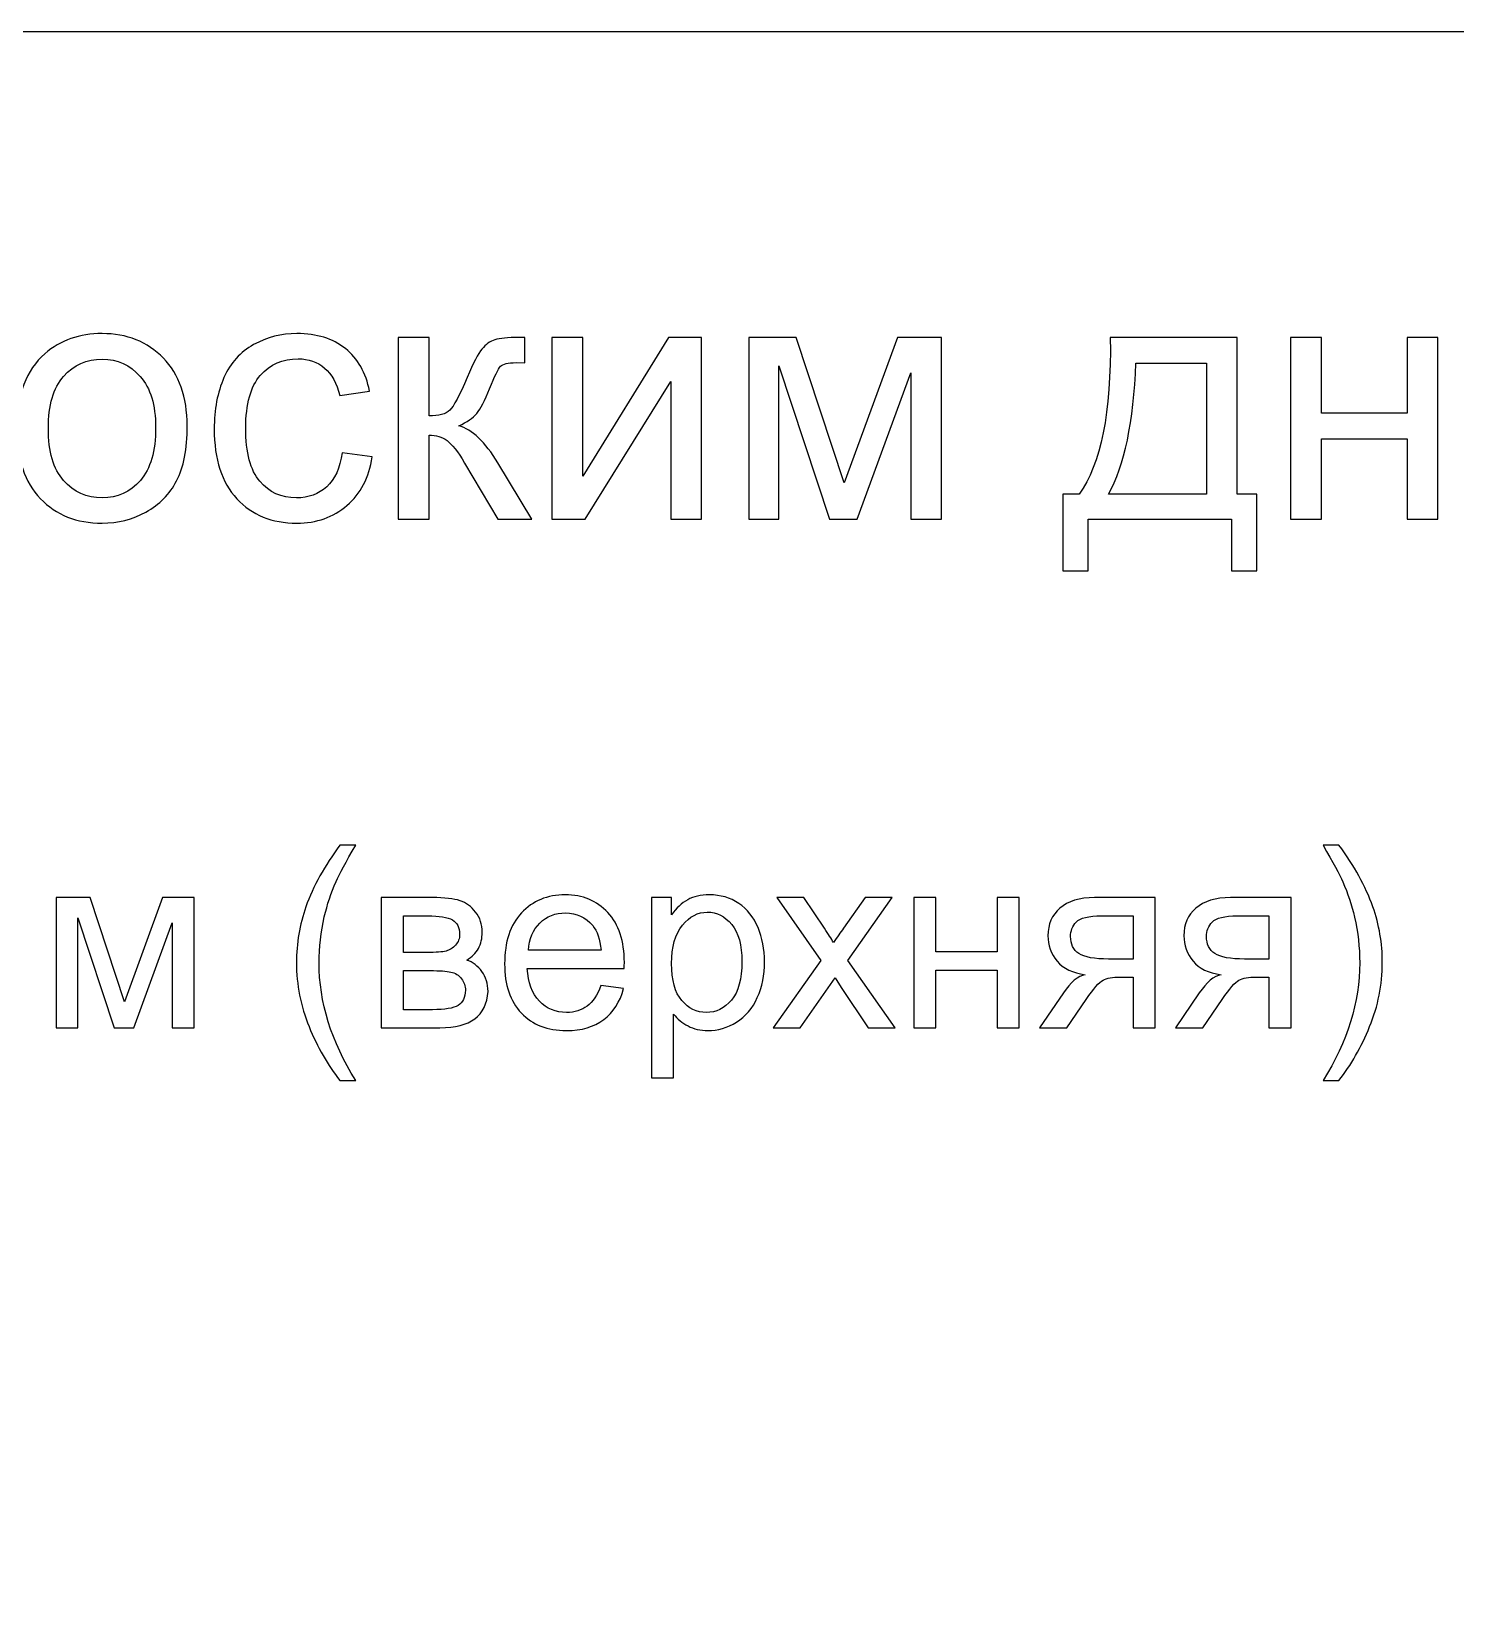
# Model space of a CAD drawing. Header units: centimetres. Extents: x -84 to 84, y -59 to 59.
# Drawn here: x -2.28 to 11.29, y 44.32 to 59.45 of the extents above; entities that cross this region are included whole.
import ezdxf

# ---------------------------------------------------------------- set-up
doc = ezdxf.new("R2010")
doc.units = ezdxf.units.CM
doc.header["$MEASUREMENT"] = 0
doc.layers.add('layer 1', color=7, linetype='Continuous')

msp = doc.modelspace()

# ---------------------------------------------------------------- linework, layer by layer
at = {"layer": 'layer 1', "color": 250}
msp.add_lwpolyline([(-84.1, -59.44999), (84.1, -59.44999), (84.1, 59.44999), (-84.1, 59.44999), (-84.1, -59.44999)], close=True, dxfattribs=at)
for points, knots in [([(-2.4185, 55.66732), (-2.4185, 55.98753), (-2.3294, 56.22476), (-2.15064, 56.37901), (-2.15064, 56.37901), (-2.00195, 56.5071), (-1.81985, 56.57114), (-1.60545, 56.57114), (-1.60545, 56.57114), (-1.36767, 56.57114), (-1.17276, 56.49318), (-1.02129, 56.33725), (-1.02129, 56.33725), (-0.87037, 56.18188), (-0.79464, 55.96637), (-0.79464, 55.69182), (-0.79464, 55.69182), (-0.79464, 55.46907), (-0.82805, 55.29421), (-0.89487, 55.16669), (-0.89487, 55.16669), (-0.9617, 55.03916), (-1.05915, 54.94004), (-1.18724, 54.86931), (-1.18724, 54.86931), (-1.31476, 54.79859), (-1.45454, 54.76351), (-1.60545, 54.76351), (-1.60545, 54.76351), (-1.84825, 54.76351), (-2.04427, 54.84091), (-2.19408, 54.99628), (-2.19408, 54.99628), (-2.34388, 55.15165), (-2.4185, 55.37552), (-2.4185, 55.66732)], [0, 0, 0, 0, 0.1, 0.1, 0.1, 0.1, 0.2, 0.2, 0.2, 0.2, 0.3, 0.3, 0.3, 0.3, 0.4, 0.4, 0.4, 0.4, 0.5, 0.5, 0.5, 0.5, 0.6, 0.6, 0.6, 0.6, 0.7, 0.7, 0.7, 0.7, 0.8, 0.8, 0.8, 0.8, 1, 1, 1, 1]), ([(0.68277, 55.4351), (0.68277, 55.4351), (0.97012, 55.39501), (0.97012, 55.39501), (0.97012, 55.39501), (0.93838, 55.19732), (0.85819, 55.04306), (0.72843, 54.93113), (0.72843, 54.93113), (0.59868, 54.81919), (0.43885, 54.76351), (0.25007, 54.76351), (0.25007, 54.76351), (0.0134, 54.76351), (-0.17705, 54.84091), (-0.32073, 54.99572), (-0.32073, 54.99572), (-0.46496, 55.15054), (-0.5368, 55.37218), (-0.5368, 55.66064), (-0.5368, 55.66064), (-0.5368, 55.84775), (-0.50561, 56.01092), (-0.4438, 56.15125), (-0.4438, 56.15125), (-0.38199, 56.29103), (-0.28787, 56.39628), (-0.1609, 56.46589), (-0.1609, 56.46589), (-0.03449, 56.53605), (0.10306, 56.57114), (0.2523, 56.57114), (0.2523, 56.57114), (0.43997, 56.57114), (0.59422, 56.5238), (0.7134, 56.42858), (0.7134, 56.42858), (0.83313, 56.33335), (0.90998, 56.19803), (0.94339, 56.02317), (0.94339, 56.02317), (0.94339, 56.02317), (0.65938, 55.97973), (0.65938, 55.97973), (0.65938, 55.97973), (0.63209, 56.09612), (0.5842, 56.18355), (0.51459, 56.24258), (0.51459, 56.24258), (0.44554, 56.30105), (0.36201, 56.33057), (0.26399, 56.33057), (0.26399, 56.33057), (0.11586, 56.33057), (-0.00442, 56.27766), (-0.09742, 56.17186), (-0.09742, 56.17186), (-0.18986, 56.06549), (-0.23608, 55.89843), (-0.23608, 55.66899), (-0.23608, 55.66899), (-0.23608, 55.43622), (-0.19153, 55.26748), (-0.10243, 55.16223), (-0.10243, 55.16223), (-0.01277, 55.05698), (0.10361, 55.00408), (0.24673, 55.00408), (0.24673, 55.00408), (0.36256, 55.00408), (0.4589, 55.03916), (0.53575, 55.10989), (0.53575, 55.10989), (0.61316, 55.18005), (0.66216, 55.28864), (0.68277, 55.4351)], [0, 0, 0, 0, 0.05, 0.05, 0.05, 0.05, 0.1, 0.1, 0.1, 0.1, 0.15, 0.15, 0.15, 0.15, 0.2, 0.2, 0.2, 0.2, 0.25, 0.25, 0.25, 0.25, 0.3, 0.3, 0.3, 0.3, 0.35, 0.35, 0.35, 0.35, 0.4, 0.4, 0.4, 0.4, 0.45, 0.45, 0.45, 0.45, 0.5, 0.5, 0.5, 0.5, 0.55, 0.55, 0.55, 0.55, 0.6, 0.6, 0.6, 0.6, 0.65, 0.65, 0.65, 0.65, 0.7, 0.7, 0.7, 0.7, 0.75, 0.75, 0.75, 0.75, 0.8, 0.8, 0.8, 0.8, 0.85, 0.85, 0.85, 0.85, 0.9, 0.9, 0.9, 0.9, 1, 1, 1, 1]), ([(1.21737, 56.53438), (1.21737, 56.53438), (1.51141, 56.53438), (1.51141, 56.53438), (1.51141, 56.53438), (1.51141, 56.53438), (1.51141, 55.78594), (1.51141, 55.78594), (1.51141, 55.78594), (1.60496, 55.78594), (1.67067, 55.80376), (1.70854, 55.83995), (1.70854, 55.83995), (1.74585, 55.8756), (1.80098, 55.97973), (1.87449, 56.15292), (1.87449, 56.15292), (1.93241, 56.28991), (1.97919, 56.38013), (2.01483, 56.42357), (2.01483, 56.42357), (2.05102, 56.467), (2.09223, 56.49652), (2.13901, 56.51155), (2.13901, 56.51155), (2.18634, 56.52659), (2.26152, 56.53438), (2.36455, 56.53438), (2.36455, 56.53438), (2.36455, 56.53438), (2.42358, 56.53438), (2.42358, 56.53438), (2.42358, 56.53438), (2.42358, 56.53438), (2.42358, 56.29214), (2.42358, 56.29214), (2.42358, 56.29214), (2.42358, 56.29214), (2.34171, 56.29381), (2.34171, 56.29381), (2.34171, 56.29381), (2.26431, 56.29381), (2.21475, 56.28212), (2.19303, 56.25929), (2.19303, 56.25929), (2.17019, 56.23534), (2.13511, 56.16406), (2.08833, 56.04544), (2.08833, 56.04544), (2.04378, 55.93184), (2.00313, 55.85332), (1.96582, 55.80988), (1.96582, 55.80988), (1.92907, 55.76645), (1.87171, 55.72691), (1.7943, 55.69071), (1.7943, 55.69071), (1.92071, 55.65674), (2.04545, 55.53924), (2.16797, 55.33765), (2.16797, 55.33765), (2.16797, 55.33765), (2.4904, 54.80026), (2.4904, 54.80026), (2.4904, 54.80026), (2.4904, 54.80026), (2.16741, 54.80026), (2.16741, 54.80026), (2.16741, 54.80026), (2.16741, 54.80026), (1.84943, 55.33598), (1.84943, 55.33598), (1.84943, 55.33598), (1.78539, 55.44457), (1.7297, 55.51585), (1.68237, 55.55038), (1.68237, 55.55038), (1.63448, 55.5849), (1.57767, 55.60217), (1.51141, 55.60217), (1.51141, 55.60217), (1.51141, 55.60217), (1.51141, 54.80026), (1.51141, 54.80026), (1.51141, 54.80026), (1.51141, 54.80026), (1.21737, 54.80026), (1.21737, 54.80026), (1.21737, 54.80026), (1.21737, 54.80026), (1.21737, 56.53438), (1.21737, 56.53438)], [0, 0, 0, 0, 0.04166667, 0.04166667, 0.04166667, 0.04166667, 0.08333333, 0.08333333, 0.08333333, 0.08333333, 0.125, 0.125, 0.125, 0.125, 0.16666667, 0.16666667, 0.16666667, 0.16666667, 0.20833333, 0.20833333, 0.20833333, 0.20833333, 0.25, 0.25, 0.25, 0.25, 0.29166667, 0.29166667, 0.29166667, 0.29166667, 0.33333333, 0.33333333, 0.33333333, 0.33333333, 0.375, 0.375, 0.375, 0.375, 0.41666667, 0.41666667, 0.41666667, 0.41666667, 0.45833333, 0.45833333, 0.45833333, 0.45833333, 0.5, 0.5, 0.5, 0.5, 0.54166667, 0.54166667, 0.54166667, 0.54166667, 0.58333333, 0.58333333, 0.58333333, 0.58333333, 0.625, 0.625, 0.625, 0.625, 0.66666667, 0.66666667, 0.66666667, 0.66666667, 0.70833333, 0.70833333, 0.70833333, 0.70833333, 0.75, 0.75, 0.75, 0.75, 0.79166667, 0.79166667, 0.79166667, 0.79166667, 0.83333333, 0.83333333, 0.83333333, 0.83333333, 0.875, 0.875, 0.875, 0.875, 0.91666667, 0.91666667, 0.91666667, 0.91666667, 1, 1, 1, 1]), ([(2.68252, 56.53438), (2.68252, 56.53438), (2.97656, 56.53438), (2.97656, 56.53438), (2.97656, 56.53438), (2.97656, 56.53438), (2.97656, 55.21179), (2.97656, 55.21179), (2.97656, 55.21179), (2.97656, 55.21179), (3.7935, 56.53438), (3.7935, 56.53438), (3.7935, 56.53438), (3.7935, 56.53438), (4.10925, 56.53438), (4.10925, 56.53438), (4.10925, 56.53438), (4.10925, 56.53438), (4.10925, 54.80026), (4.10925, 54.80026), (4.10925, 54.80026), (4.10925, 54.80026), (3.81522, 54.80026), (3.81522, 54.80026), (3.81522, 54.80026), (3.81522, 54.80026), (3.81522, 56.1145), (3.81522, 56.1145), (3.81522, 56.1145), (3.81522, 56.1145), (2.99939, 54.80026), (2.99939, 54.80026), (2.99939, 54.80026), (2.99939, 54.80026), (2.68252, 54.80026), (2.68252, 54.80026), (2.68252, 54.80026), (2.68252, 54.80026), (2.68252, 56.53438), (2.68252, 56.53438)], [0, 0, 0, 0, 0.09090909, 0.09090909, 0.09090909, 0.09090909, 0.18181818, 0.18181818, 0.18181818, 0.18181818, 0.27272727, 0.27272727, 0.27272727, 0.27272727, 0.36363636, 0.36363636, 0.36363636, 0.36363636, 0.45454545, 0.45454545, 0.45454545, 0.45454545, 0.54545455, 0.54545455, 0.54545455, 0.54545455, 0.63636364, 0.63636364, 0.63636364, 0.63636364, 0.72727273, 0.72727273, 0.72727273, 0.72727273, 0.81818182, 0.81818182, 0.81818182, 0.81818182, 1, 1, 1, 1]), ([(4.55921, 56.53438), (4.55921, 56.53438), (5.01139, 56.53438), (5.01139, 56.53438), (5.01139, 56.53438), (5.01139, 56.53438), (5.46971, 55.14664), (5.46971, 55.14664), (5.46971, 55.14664), (5.46971, 55.14664), (5.97702, 56.53438), (5.97702, 56.53438), (5.97702, 56.53438), (5.97702, 56.53438), (6.39691, 56.53438), (6.39691, 56.53438), (6.39691, 56.53438), (6.39691, 56.53438), (6.39691, 54.80026), (6.39691, 54.80026), (6.39691, 54.80026), (6.39691, 54.80026), (6.10288, 54.80026), (6.10288, 54.80026), (6.10288, 54.80026), (6.10288, 54.80026), (6.10288, 56.19636), (6.10288, 56.19636), (6.10288, 56.19636), (6.10288, 56.19636), (5.59222, 54.80026), (5.59222, 54.80026), (5.59222, 54.80026), (5.59222, 54.80026), (5.32937, 54.80026), (5.32937, 54.80026), (5.32937, 54.80026), (5.32937, 54.80026), (4.84656, 56.26318), (4.84656, 56.26318), (4.84656, 56.26318), (4.84656, 56.26318), (4.84656, 54.80026), (4.84656, 54.80026), (4.84656, 54.80026), (4.84656, 54.80026), (4.55921, 54.80026), (4.55921, 54.80026), (4.55921, 54.80026), (4.55921, 54.80026), (4.55921, 56.53438), (4.55921, 56.53438)], [0, 0, 0, 0, 0.07142857, 0.07142857, 0.07142857, 0.07142857, 0.14285714, 0.14285714, 0.14285714, 0.14285714, 0.21428571, 0.21428571, 0.21428571, 0.21428571, 0.28571429, 0.28571429, 0.28571429, 0.28571429, 0.35714286, 0.35714286, 0.35714286, 0.35714286, 0.42857143, 0.42857143, 0.42857143, 0.42857143, 0.5, 0.5, 0.5, 0.5, 0.57142857, 0.57142857, 0.57142857, 0.57142857, 0.64285714, 0.64285714, 0.64285714, 0.64285714, 0.71428571, 0.71428571, 0.71428571, 0.71428571, 0.78571429, 0.78571429, 0.78571429, 0.78571429, 0.85714286, 0.85714286, 0.85714286, 0.85714286, 1, 1, 1, 1]), ([(8.00518, 56.53438), (8.00518, 56.53438), (9.21473, 56.53438), (9.21473, 56.53438), (9.21473, 56.53438), (9.21473, 56.53438), (9.21473, 55.04083), (9.21473, 55.04083), (9.21473, 55.04083), (9.21473, 55.04083), (9.40184, 55.04083), (9.40184, 55.04083), (9.40184, 55.04083), (9.40184, 55.04083), (9.40184, 54.30909), (9.40184, 54.30909), (9.40184, 54.30909), (9.40184, 54.30909), (9.16127, 54.30909), (9.16127, 54.30909), (9.16127, 54.30909), (9.16127, 54.30909), (9.16127, 54.80026), (9.16127, 54.80026), (9.16127, 54.80026), (9.16127, 54.80026), (7.79468, 54.80026), (7.79468, 54.80026), (7.79468, 54.80026), (7.79468, 54.80026), (7.79468, 54.30909), (7.79468, 54.30909), (7.79468, 54.30909), (7.79468, 54.30909), (7.55411, 54.30909), (7.55411, 54.30909), (7.55411, 54.30909), (7.55411, 54.30909), (7.55411, 55.04083), (7.55411, 55.04083), (7.55411, 55.04083), (7.55411, 55.04083), (7.70781, 55.04083), (7.70781, 55.04083), (7.70781, 55.04083), (7.91497, 55.32206), (8.01409, 55.81991), (8.00518, 56.53438)], [0, 0, 0, 0, 0.07692308, 0.07692308, 0.07692308, 0.07692308, 0.15384615, 0.15384615, 0.15384615, 0.15384615, 0.23076923, 0.23076923, 0.23076923, 0.23076923, 0.30769231, 0.30769231, 0.30769231, 0.30769231, 0.38461538, 0.38461538, 0.38461538, 0.38461538, 0.46153846, 0.46153846, 0.46153846, 0.46153846, 0.53846154, 0.53846154, 0.53846154, 0.53846154, 0.61538462, 0.61538462, 0.61538462, 0.61538462, 0.69230769, 0.69230769, 0.69230769, 0.69230769, 0.76923077, 0.76923077, 0.76923077, 0.76923077, 0.84615385, 0.84615385, 0.84615385, 0.84615385, 1, 1, 1, 1]), ([(9.72427, 56.53438), (9.72427, 56.53438), (10.01831, 56.53438), (10.01831, 56.53438), (10.01831, 56.53438), (10.01831, 56.53438), (10.01831, 55.81267), (10.01831, 55.81267), (10.01831, 55.81267), (10.01831, 55.81267), (10.83358, 55.81267), (10.83358, 55.81267), (10.83358, 55.81267), (10.83358, 55.81267), (10.83358, 56.53438), (10.83358, 56.53438), (10.83358, 56.53438), (10.83358, 56.53438), (11.12761, 56.53438), (11.12761, 56.53438), (11.12761, 56.53438), (11.12761, 56.53438), (11.12761, 54.80026), (11.12761, 54.80026), (11.12761, 54.80026), (11.12761, 54.80026), (10.83358, 54.80026), (10.83358, 54.80026), (10.83358, 54.80026), (10.83358, 54.80026), (10.83358, 55.56875), (10.83358, 55.56875), (10.83358, 55.56875), (10.83358, 55.56875), (10.01831, 55.56875), (10.01831, 55.56875), (10.01831, 55.56875), (10.01831, 55.56875), (10.01831, 54.80026), (10.01831, 54.80026), (10.01831, 54.80026), (10.01831, 54.80026), (9.72427, 54.80026), (9.72427, 54.80026), (9.72427, 54.80026), (9.72427, 54.80026), (9.72427, 56.53438), (9.72427, 56.53438)], [0, 0, 0, 0, 0.07692308, 0.07692308, 0.07692308, 0.07692308, 0.15384615, 0.15384615, 0.15384615, 0.15384615, 0.23076923, 0.23076923, 0.23076923, 0.23076923, 0.30769231, 0.30769231, 0.30769231, 0.30769231, 0.38461538, 0.38461538, 0.38461538, 0.38461538, 0.46153846, 0.46153846, 0.46153846, 0.46153846, 0.53846154, 0.53846154, 0.53846154, 0.53846154, 0.61538462, 0.61538462, 0.61538462, 0.61538462, 0.69230769, 0.69230769, 0.69230769, 0.69230769, 0.76923077, 0.76923077, 0.76923077, 0.76923077, 0.84615385, 0.84615385, 0.84615385, 0.84615385, 1, 1, 1, 1]), ([(-2.11778, 55.66677), (-2.11778, 55.44513), (-2.06933, 55.27918), (-1.97244, 55.16947), (-1.97244, 55.16947), (-1.87498, 55.05921), (-1.75303, 55.00408), (-1.60545, 55.00408), (-1.60545, 55.00408), (-1.45955, 55.00408), (-1.33815, 55.05921), (-1.2407, 55.17003), (-1.2407, 55.17003), (-1.1438, 55.28085), (-1.09535, 55.44958), (-1.09535, 55.67623), (-1.09535, 55.67623), (-1.09535, 55.89007), (-1.14436, 56.05213), (-1.24181, 56.16183), (-1.24181, 56.16183), (-1.33926, 56.27209), (-1.46066, 56.32722), (-1.60545, 56.32722), (-1.60545, 56.32722), (-1.75303, 56.32722), (-1.87498, 56.27265), (-1.97244, 56.16295), (-1.97244, 56.16295), (-2.06933, 56.05324), (-2.11778, 55.88785), (-2.11778, 55.66677)], [0, 0, 0, 0, 0.11111111, 0.11111111, 0.11111111, 0.11111111, 0.22222222, 0.22222222, 0.22222222, 0.22222222, 0.33333333, 0.33333333, 0.33333333, 0.33333333, 0.44444444, 0.44444444, 0.44444444, 0.44444444, 0.55555556, 0.55555556, 0.55555556, 0.55555556, 0.66666667, 0.66666667, 0.66666667, 0.66666667, 0.77777778, 0.77777778, 0.77777778, 0.77777778, 1, 1, 1, 1]), ([(8.2491, 56.29047), (8.22738, 55.72747), (8.1405, 55.31092), (7.98848, 55.04083), (7.98848, 55.04083), (7.98848, 55.04083), (8.92069, 55.04083), (8.92069, 55.04083), (8.92069, 55.04083), (8.92069, 55.04083), (8.92069, 56.29047), (8.92069, 56.29047), (8.92069, 56.29047), (8.92069, 56.29047), (8.2491, 56.29047), (8.2491, 56.29047)], [0, 0, 0, 0, 0.2, 0.2, 0.2, 0.2, 0.4, 0.4, 0.4, 0.4, 0.6, 0.6, 0.6, 0.6, 1, 1, 1, 1]), ([(0.66122, 49.44737), (0.54556, 49.59374), (0.44745, 49.76484), (0.36728, 49.96107), (0.36728, 49.96107), (0.28712, 50.15729), (0.24723, 50.3607), (0.24723, 50.57089), (0.24723, 50.57089), (0.24723, 50.75634), (0.27715, 50.93383), (0.33697, 51.10333), (0.33697, 51.10333), (0.40717, 51.30036), (0.51525, 51.49658), (0.66122, 51.69201), (0.66122, 51.69201), (0.66122, 51.69201), (0.81198, 51.69201), (0.81198, 51.69201), (0.81198, 51.69201), (0.71786, 51.53008), (0.65524, 51.41442), (0.62493, 51.34502), (0.62493, 51.34502), (0.57747, 51.23774), (0.53998, 51.12567), (0.51286, 51.00881), (0.51286, 51.00881), (0.47936, 50.86323), (0.4626, 50.71686), (0.4626, 50.56969), (0.4626, 50.56969), (0.4626, 50.19518), (0.57906, 49.82108), (0.81198, 49.44737), (0.81198, 49.44737), (0.81198, 49.44737), (0.66122, 49.44737), (0.66122, 49.44737)], [0, 0, 0, 0, 0.09090909, 0.09090909, 0.09090909, 0.09090909, 0.18181818, 0.18181818, 0.18181818, 0.18181818, 0.27272727, 0.27272727, 0.27272727, 0.27272727, 0.36363636, 0.36363636, 0.36363636, 0.36363636, 0.45454545, 0.45454545, 0.45454545, 0.45454545, 0.54545455, 0.54545455, 0.54545455, 0.54545455, 0.63636364, 0.63636364, 0.63636364, 0.63636364, 0.72727273, 0.72727273, 0.72727273, 0.72727273, 0.81818182, 0.81818182, 0.81818182, 0.81818182, 1, 1, 1, 1]), ([(10.18419, 49.44737), (10.18419, 49.44737), (10.03343, 49.44737), (10.03343, 49.44737), (10.03343, 49.44737), (10.26635, 49.82108), (10.38281, 50.19518), (10.38281, 50.56969), (10.38281, 50.56969), (10.38281, 50.71606), (10.36606, 50.86124), (10.33256, 51.00522), (10.33256, 51.00522), (10.30624, 51.12208), (10.26915, 51.23415), (10.22168, 51.34183), (10.22168, 51.34183), (10.19137, 51.41163), (10.12836, 51.52849), (10.03343, 51.69201), (10.03343, 51.69201), (10.03343, 51.69201), (10.18419, 51.69201), (10.18419, 51.69201), (10.18419, 51.69201), (10.33017, 51.49658), (10.43825, 51.30036), (10.50845, 51.10333), (10.50845, 51.10333), (10.56827, 50.93383), (10.59818, 50.75634), (10.59818, 50.57089), (10.59818, 50.57089), (10.59818, 50.3607), (10.5579, 50.15729), (10.47734, 49.96107), (10.47734, 49.96107), (10.39717, 49.76484), (10.29946, 49.59374), (10.18419, 49.44737)], [0, 0, 0, 0, 0.09090909, 0.09090909, 0.09090909, 0.09090909, 0.18181818, 0.18181818, 0.18181818, 0.18181818, 0.27272727, 0.27272727, 0.27272727, 0.27272727, 0.36363636, 0.36363636, 0.36363636, 0.36363636, 0.45454545, 0.45454545, 0.45454545, 0.45454545, 0.54545455, 0.54545455, 0.54545455, 0.54545455, 0.63636364, 0.63636364, 0.63636364, 0.63636364, 0.72727273, 0.72727273, 0.72727273, 0.72727273, 0.81818182, 0.81818182, 0.81818182, 0.81818182, 1, 1, 1, 1]), ([(-2.04367, 51.19187), (-2.04367, 51.19187), (-1.71982, 51.19187), (-1.71982, 51.19187), (-1.71982, 51.19187), (-1.71982, 51.19187), (-1.39158, 50.19798), (-1.39158, 50.19798), (-1.39158, 50.19798), (-1.39158, 50.19798), (-1.02824, 51.19187), (-1.02824, 51.19187), (-1.02824, 51.19187), (-1.02824, 51.19187), (-0.72752, 51.19187), (-0.72752, 51.19187), (-0.72752, 51.19187), (-0.72752, 51.19187), (-0.72752, 49.9499), (-0.72752, 49.9499), (-0.72752, 49.9499), (-0.72752, 49.9499), (-0.9381, 49.9499), (-0.9381, 49.9499), (-0.9381, 49.9499), (-0.9381, 49.9499), (-0.9381, 50.94978), (-0.9381, 50.94978), (-0.9381, 50.94978), (-0.9381, 50.94978), (-1.30383, 49.9499), (-1.30383, 49.9499), (-1.30383, 49.9499), (-1.30383, 49.9499), (-1.49208, 49.9499), (-1.49208, 49.9499), (-1.49208, 49.9499), (-1.49208, 49.9499), (-1.83787, 50.99764), (-1.83787, 50.99764), (-1.83787, 50.99764), (-1.83787, 50.99764), (-1.83787, 49.9499), (-1.83787, 49.9499), (-1.83787, 49.9499), (-1.83787, 49.9499), (-2.04367, 49.9499), (-2.04367, 49.9499), (-2.04367, 49.9499), (-2.04367, 49.9499), (-2.04367, 51.19187), (-2.04367, 51.19187)], [0, 0, 0, 0, 0.07142857, 0.07142857, 0.07142857, 0.07142857, 0.14285714, 0.14285714, 0.14285714, 0.14285714, 0.21428571, 0.21428571, 0.21428571, 0.21428571, 0.28571429, 0.28571429, 0.28571429, 0.28571429, 0.35714286, 0.35714286, 0.35714286, 0.35714286, 0.42857143, 0.42857143, 0.42857143, 0.42857143, 0.5, 0.5, 0.5, 0.5, 0.57142857, 0.57142857, 0.57142857, 0.57142857, 0.64285714, 0.64285714, 0.64285714, 0.64285714, 0.71428571, 0.71428571, 0.71428571, 0.71428571, 0.78571429, 0.78571429, 0.78571429, 0.78571429, 0.85714286, 0.85714286, 0.85714286, 0.85714286, 1, 1, 1, 1]), ([(1.05607, 51.19187), (1.05607, 51.19187), (1.54065, 51.19187), (1.54065, 51.19187), (1.54065, 51.19187), (1.65951, 51.19187), (1.74805, 51.1819), (1.80628, 51.16196), (1.80628, 51.16196), (1.86411, 51.14202), (1.91396, 51.10572), (1.95544, 51.05268), (1.95544, 51.05268), (1.99732, 50.99923), (2.01806, 50.93582), (2.01806, 50.86164), (2.01806, 50.86164), (2.01806, 50.80221), (2.00569, 50.75036), (1.98137, 50.70649), (1.98137, 50.70649), (1.95664, 50.66222), (1.91995, 50.62513), (1.87049, 50.59561), (1.87049, 50.59561), (1.92872, 50.57607), (1.97698, 50.53978), (2.01567, 50.48633), (2.01567, 50.48633), (2.05395, 50.43329), (2.0731, 50.36987), (2.0731, 50.29689), (2.0731, 50.29689), (2.06552, 50.17923), (2.02324, 50.09189), (1.94707, 50.03525), (1.94707, 50.03525), (1.87089, 49.97822), (1.76001, 49.9499), (1.61484, 49.9499), (1.61484, 49.9499), (1.61484, 49.9499), (1.05607, 49.9499), (1.05607, 49.9499), (1.05607, 49.9499), (1.05607, 49.9499), (1.05607, 51.19187), (1.05607, 51.19187)], [0, 0, 0, 0, 0.07692308, 0.07692308, 0.07692308, 0.07692308, 0.15384615, 0.15384615, 0.15384615, 0.15384615, 0.23076923, 0.23076923, 0.23076923, 0.23076923, 0.30769231, 0.30769231, 0.30769231, 0.30769231, 0.38461538, 0.38461538, 0.38461538, 0.38461538, 0.46153846, 0.46153846, 0.46153846, 0.46153846, 0.53846154, 0.53846154, 0.53846154, 0.53846154, 0.61538462, 0.61538462, 0.61538462, 0.61538462, 0.69230769, 0.69230769, 0.69230769, 0.69230769, 0.76923077, 0.76923077, 0.76923077, 0.76923077, 0.84615385, 0.84615385, 0.84615385, 0.84615385, 1, 1, 1, 1]), ([(3.14796, 50.35193), (3.14796, 50.35193), (3.36573, 50.32321), (3.36573, 50.32321), (3.36573, 50.32321), (3.33183, 50.19678), (3.26841, 50.09827), (3.17588, 50.02847), (3.17588, 50.02847), (3.08335, 49.95867), (2.9653, 49.92358), (2.82132, 49.92358), (2.82132, 49.92358), (2.64025, 49.92358), (2.49667, 49.97941), (2.39058, 50.09109), (2.39058, 50.09109), (2.28449, 50.20236), (2.23144, 50.3591), (2.23144, 50.56052), (2.23144, 50.56052), (2.23144, 50.76871), (2.28489, 50.93064), (2.39217, 51.0455), (2.39217, 51.0455), (2.49946, 51.16076), (2.63865, 51.2182), (2.80975, 51.2182), (2.80975, 51.2182), (2.97527, 51.2182), (3.11047, 51.16196), (3.21537, 51.04909), (3.21537, 51.04909), (3.32026, 50.93622), (3.37291, 50.77748), (3.37291, 50.57288), (3.37291, 50.57288), (3.37291, 50.56052), (3.37251, 50.54177), (3.37171, 50.51704), (3.37171, 50.51704), (3.37171, 50.51704), (2.44681, 50.51704), (2.44681, 50.51704), (2.44681, 50.51704), (2.45479, 50.38104), (2.49308, 50.27655), (2.56247, 50.20436), (2.56247, 50.20436), (2.63147, 50.13217), (2.71802, 50.09587), (2.82132, 50.09587), (2.82132, 50.09587), (2.89829, 50.09587), (2.9641, 50.11621), (3.01834, 50.1569), (3.01834, 50.1569), (3.07298, 50.19758), (3.11606, 50.26259), (3.14796, 50.35193)], [0, 0, 0, 0, 0.0625, 0.0625, 0.0625, 0.0625, 0.125, 0.125, 0.125, 0.125, 0.1875, 0.1875, 0.1875, 0.1875, 0.25, 0.25, 0.25, 0.25, 0.3125, 0.3125, 0.3125, 0.3125, 0.375, 0.375, 0.375, 0.375, 0.4375, 0.4375, 0.4375, 0.4375, 0.5, 0.5, 0.5, 0.5, 0.5625, 0.5625, 0.5625, 0.5625, 0.625, 0.625, 0.625, 0.625, 0.6875, 0.6875, 0.6875, 0.6875, 0.75, 0.75, 0.75, 0.75, 0.8125, 0.8125, 0.8125, 0.8125, 0.875, 0.875, 0.875, 0.875, 1, 1, 1, 1]), ([(3.63175, 49.47369), (3.63175, 49.47369), (3.63175, 51.19187), (3.63175, 51.19187), (3.63175, 51.19187), (3.63175, 51.19187), (3.82319, 51.19187), (3.82319, 51.19187), (3.82319, 51.19187), (3.82319, 51.19187), (3.82319, 51.02875), (3.82319, 51.02875), (3.82319, 51.02875), (3.86826, 51.09176), (3.91931, 51.13923), (3.97634, 51.17073), (3.97634, 51.17073), (4.03298, 51.20224), (4.10198, 51.2182), (4.18294, 51.2182), (4.18294, 51.2182), (4.28903, 51.2182), (4.38236, 51.19107), (4.46332, 51.13643), (4.46332, 51.13643), (4.54428, 51.08219), (4.6053, 51.00522), (4.64678, 50.90631), (4.64678, 50.90631), (4.68786, 50.807), (4.7086, 50.69851), (4.7086, 50.58006), (4.7086, 50.58006), (4.7086, 50.45363), (4.68587, 50.33956), (4.6404, 50.23786), (4.6404, 50.23786), (4.59494, 50.13655), (4.52873, 50.05878), (4.44178, 50.00454), (4.44178, 50.00454), (4.35524, 49.9507), (4.2639, 49.92358), (4.16818, 49.92358), (4.16818, 49.92358), (4.09799, 49.92358), (4.03497, 49.93833), (3.97953, 49.96785), (3.97953, 49.96785), (3.9237, 49.99736), (3.87823, 50.03445), (3.84233, 50.07952), (3.84233, 50.07952), (3.84233, 50.07952), (3.84233, 49.47369), (3.84233, 49.47369), (3.84233, 49.47369), (3.84233, 49.47369), (3.63175, 49.47369), (3.63175, 49.47369)], [0, 0, 0, 0, 0.0625, 0.0625, 0.0625, 0.0625, 0.125, 0.125, 0.125, 0.125, 0.1875, 0.1875, 0.1875, 0.1875, 0.25, 0.25, 0.25, 0.25, 0.3125, 0.3125, 0.3125, 0.3125, 0.375, 0.375, 0.375, 0.375, 0.4375, 0.4375, 0.4375, 0.4375, 0.5, 0.5, 0.5, 0.5, 0.5625, 0.5625, 0.5625, 0.5625, 0.625, 0.625, 0.625, 0.625, 0.6875, 0.6875, 0.6875, 0.6875, 0.75, 0.75, 0.75, 0.75, 0.8125, 0.8125, 0.8125, 0.8125, 0.875, 0.875, 0.875, 0.875, 1, 1, 1, 1]), ([(4.79236, 49.9499), (4.79236, 49.9499), (5.24583, 50.59322), (5.24583, 50.59322), (5.24583, 50.59322), (5.24583, 50.59322), (4.82586, 51.19187), (4.82586, 51.19187), (4.82586, 51.19187), (4.82586, 51.19187), (5.0847, 51.19187), (5.0847, 51.19187), (5.0847, 51.19187), (5.0847, 51.19187), (5.28093, 50.89873), (5.28093, 50.89873), (5.28093, 50.89873), (5.31722, 50.84369), (5.34594, 50.79902), (5.36628, 50.76392), (5.36628, 50.76392), (5.40178, 50.81378), (5.43329, 50.85884), (5.4616, 50.89913), (5.4616, 50.89913), (5.4616, 50.89913), (5.6682, 51.19187), (5.6682, 51.19187), (5.6682, 51.19187), (5.6682, 51.19187), (5.92545, 51.19187), (5.92545, 51.19187), (5.92545, 51.19187), (5.92545, 51.19187), (5.50308, 50.59322), (5.50308, 50.59322), (5.50308, 50.59322), (5.50308, 50.59322), (5.95297, 49.9499), (5.95297, 49.9499), (5.95297, 49.9499), (5.95297, 49.9499), (5.69692, 49.9499), (5.69692, 49.9499), (5.69692, 49.9499), (5.69692, 49.9499), (5.44007, 50.33278), (5.44007, 50.33278), (5.44007, 50.33278), (5.44007, 50.33278), (5.38144, 50.42491), (5.38144, 50.42491), (5.38144, 50.42491), (5.38144, 50.42491), (5.04961, 49.9499), (5.04961, 49.9499), (5.04961, 49.9499), (5.04961, 49.9499), (4.79236, 49.9499), (4.79236, 49.9499)], [0, 0, 0, 0, 0.0625, 0.0625, 0.0625, 0.0625, 0.125, 0.125, 0.125, 0.125, 0.1875, 0.1875, 0.1875, 0.1875, 0.25, 0.25, 0.25, 0.25, 0.3125, 0.3125, 0.3125, 0.3125, 0.375, 0.375, 0.375, 0.375, 0.4375, 0.4375, 0.4375, 0.4375, 0.5, 0.5, 0.5, 0.5, 0.5625, 0.5625, 0.5625, 0.5625, 0.625, 0.625, 0.625, 0.625, 0.6875, 0.6875, 0.6875, 0.6875, 0.75, 0.75, 0.75, 0.75, 0.8125, 0.8125, 0.8125, 0.8125, 0.875, 0.875, 0.875, 0.875, 1, 1, 1, 1]), ([(6.13244, 51.19187), (6.13244, 51.19187), (6.34302, 51.19187), (6.34302, 51.19187), (6.34302, 51.19187), (6.34302, 51.19187), (6.34302, 50.67498), (6.34302, 50.67498), (6.34302, 50.67498), (6.34302, 50.67498), (6.92692, 50.67498), (6.92692, 50.67498), (6.92692, 50.67498), (6.92692, 50.67498), (6.92692, 51.19187), (6.92692, 51.19187), (6.92692, 51.19187), (6.92692, 51.19187), (7.1375, 51.19187), (7.1375, 51.19187), (7.1375, 51.19187), (7.1375, 51.19187), (7.1375, 49.9499), (7.1375, 49.9499), (7.1375, 49.9499), (7.1375, 49.9499), (6.92692, 49.9499), (6.92692, 49.9499), (6.92692, 49.9499), (6.92692, 49.9499), (6.92692, 50.50029), (6.92692, 50.50029), (6.92692, 50.50029), (6.92692, 50.50029), (6.34302, 50.50029), (6.34302, 50.50029), (6.34302, 50.50029), (6.34302, 50.50029), (6.34302, 49.9499), (6.34302, 49.9499), (6.34302, 49.9499), (6.34302, 49.9499), (6.13244, 49.9499), (6.13244, 49.9499), (6.13244, 49.9499), (6.13244, 49.9499), (6.13244, 51.19187), (6.13244, 51.19187)], [0, 0, 0, 0, 0.07692308, 0.07692308, 0.07692308, 0.07692308, 0.15384615, 0.15384615, 0.15384615, 0.15384615, 0.23076923, 0.23076923, 0.23076923, 0.23076923, 0.30769231, 0.30769231, 0.30769231, 0.30769231, 0.38461538, 0.38461538, 0.38461538, 0.38461538, 0.46153846, 0.46153846, 0.46153846, 0.46153846, 0.53846154, 0.53846154, 0.53846154, 0.53846154, 0.61538462, 0.61538462, 0.61538462, 0.61538462, 0.69230769, 0.69230769, 0.69230769, 0.69230769, 0.76923077, 0.76923077, 0.76923077, 0.76923077, 0.84615385, 0.84615385, 0.84615385, 0.84615385, 1, 1, 1, 1]), ([(8.43252, 51.19187), (8.43252, 51.19187), (8.43252, 49.9499), (8.43252, 49.9499), (8.43252, 49.9499), (8.43252, 49.9499), (8.22193, 49.9499), (8.22193, 49.9499), (8.22193, 49.9499), (8.22193, 49.9499), (8.22193, 50.43329), (8.22193, 50.43329), (8.22193, 50.43329), (8.22193, 50.43329), (8.10069, 50.43329), (8.10069, 50.43329), (8.10069, 50.43329), (8.0269, 50.43329), (7.97187, 50.42372), (7.93557, 50.40417), (7.93557, 50.40417), (7.89928, 50.38463), (7.84623, 50.32361), (7.77644, 50.22031), (7.77644, 50.22031), (7.77644, 50.22031), (7.59138, 49.9499), (7.59138, 49.9499), (7.59138, 49.9499), (7.59138, 49.9499), (7.33054, 49.9499), (7.33054, 49.9499), (7.33054, 49.9499), (7.33054, 49.9499), (7.55787, 50.28333), (7.55787, 50.28333), (7.55787, 50.28333), (7.62727, 50.38543), (7.69667, 50.44286), (7.76567, 50.45602), (7.76567, 50.45602), (7.64562, 50.47237), (7.55628, 50.51585), (7.49805, 50.58604), (7.49805, 50.58604), (7.43982, 50.65624), (7.4107, 50.7372), (7.4107, 50.82853), (7.4107, 50.82853), (7.4107, 50.93662), (7.44859, 51.02396), (7.52477, 51.09097), (7.52477, 51.09097), (7.60095, 51.15837), (7.71143, 51.19187), (7.8558, 51.19187), (7.8558, 51.19187), (7.8558, 51.19187), (8.43252, 51.19187), (8.43252, 51.19187)], [0, 0, 0, 0, 0.0625, 0.0625, 0.0625, 0.0625, 0.125, 0.125, 0.125, 0.125, 0.1875, 0.1875, 0.1875, 0.1875, 0.25, 0.25, 0.25, 0.25, 0.3125, 0.3125, 0.3125, 0.3125, 0.375, 0.375, 0.375, 0.375, 0.4375, 0.4375, 0.4375, 0.4375, 0.5, 0.5, 0.5, 0.5, 0.5625, 0.5625, 0.5625, 0.5625, 0.625, 0.625, 0.625, 0.625, 0.6875, 0.6875, 0.6875, 0.6875, 0.75, 0.75, 0.75, 0.75, 0.8125, 0.8125, 0.8125, 0.8125, 0.875, 0.875, 0.875, 0.875, 1, 1, 1, 1]), ([(9.72833, 51.19187), (9.72833, 51.19187), (9.72833, 49.9499), (9.72833, 49.9499), (9.72833, 49.9499), (9.72833, 49.9499), (9.51774, 49.9499), (9.51774, 49.9499), (9.51774, 49.9499), (9.51774, 49.9499), (9.51774, 50.43329), (9.51774, 50.43329), (9.51774, 50.43329), (9.51774, 50.43329), (9.3965, 50.43329), (9.3965, 50.43329), (9.3965, 50.43329), (9.32271, 50.43329), (9.26768, 50.42372), (9.23138, 50.40417), (9.23138, 50.40417), (9.19509, 50.38463), (9.14204, 50.32361), (9.07225, 50.22031), (9.07225, 50.22031), (9.07225, 50.22031), (8.88719, 49.9499), (8.88719, 49.9499), (8.88719, 49.9499), (8.88719, 49.9499), (8.62635, 49.9499), (8.62635, 49.9499), (8.62635, 49.9499), (8.62635, 49.9499), (8.85368, 50.28333), (8.85368, 50.28333), (8.85368, 50.28333), (8.92308, 50.38543), (8.99248, 50.44286), (9.06148, 50.45602), (9.06148, 50.45602), (8.94143, 50.47237), (8.85209, 50.51585), (8.79386, 50.58604), (8.79386, 50.58604), (8.73563, 50.65624), (8.70651, 50.7372), (8.70651, 50.82853), (8.70651, 50.82853), (8.70651, 50.93662), (8.7444, 51.02396), (8.82058, 51.09097), (8.82058, 51.09097), (8.89676, 51.15837), (9.00724, 51.19187), (9.15161, 51.19187), (9.15161, 51.19187), (9.15161, 51.19187), (9.72833, 51.19187), (9.72833, 51.19187)], [0, 0, 0, 0, 0.0625, 0.0625, 0.0625, 0.0625, 0.125, 0.125, 0.125, 0.125, 0.1875, 0.1875, 0.1875, 0.1875, 0.25, 0.25, 0.25, 0.25, 0.3125, 0.3125, 0.3125, 0.3125, 0.375, 0.375, 0.375, 0.375, 0.4375, 0.4375, 0.4375, 0.4375, 0.5, 0.5, 0.5, 0.5, 0.5625, 0.5625, 0.5625, 0.5625, 0.625, 0.625, 0.625, 0.625, 0.6875, 0.6875, 0.6875, 0.6875, 0.75, 0.75, 0.75, 0.75, 0.8125, 0.8125, 0.8125, 0.8125, 0.875, 0.875, 0.875, 0.875, 1, 1, 1, 1]), ([(1.26665, 50.6678), (1.26665, 50.6678), (1.49, 50.6678), (1.49, 50.6678), (1.49, 50.6678), (1.57894, 50.6678), (1.64036, 50.67259), (1.67347, 50.68176), (1.67347, 50.68176), (1.70697, 50.69133), (1.73688, 50.71008), (1.7632, 50.7388), (1.7632, 50.7388), (1.78953, 50.76711), (1.80269, 50.80141), (1.80269, 50.8413), (1.80269, 50.8413), (1.80269, 50.9071), (1.77956, 50.95257), (1.73369, 50.9785), (1.73369, 50.9785), (1.68742, 51.00442), (1.60846, 51.01718), (1.49678, 51.01718), (1.49678, 51.01718), (1.49678, 51.01718), (1.26665, 51.01718), (1.26665, 51.01718), (1.26665, 51.01718), (1.26665, 51.01718), (1.26665, 50.6678), (1.26665, 50.6678)], [0, 0, 0, 0, 0.11111111, 0.11111111, 0.11111111, 0.11111111, 0.22222222, 0.22222222, 0.22222222, 0.22222222, 0.33333333, 0.33333333, 0.33333333, 0.33333333, 0.44444444, 0.44444444, 0.44444444, 0.44444444, 0.55555556, 0.55555556, 0.55555556, 0.55555556, 0.66666667, 0.66666667, 0.66666667, 0.66666667, 0.77777778, 0.77777778, 0.77777778, 0.77777778, 1, 1, 1, 1]), ([(2.45878, 50.68934), (2.45878, 50.68934), (3.15036, 50.68934), (3.15036, 50.68934), (3.15036, 50.68934), (3.14118, 50.79383), (3.11446, 50.87201), (3.07099, 50.92425), (3.07099, 50.92425), (3.00438, 51.00522), (2.91744, 51.0459), (2.81095, 51.0459), (2.81095, 51.0459), (2.71443, 51.0459), (2.63347, 51.01359), (2.56766, 50.94898), (2.56766, 50.94898), (2.50225, 50.88437), (2.46596, 50.79782), (2.45878, 50.68934)], [0, 0, 0, 0, 0.16666667, 0.16666667, 0.16666667, 0.16666667, 0.33333333, 0.33333333, 0.33333333, 0.33333333, 0.5, 0.5, 0.5, 0.5, 0.66666667, 0.66666667, 0.66666667, 0.66666667, 1, 1, 1, 1]), ([(3.82319, 50.56331), (3.82319, 50.40417), (3.8555, 50.28652), (3.91971, 50.21034), (3.91971, 50.21034), (3.98432, 50.13416), (4.06249, 50.09587), (4.15422, 50.09587), (4.15422, 50.09587), (4.24755, 50.09587), (4.32732, 50.13536), (4.39352, 50.21433), (4.39352, 50.21433), (4.46013, 50.2933), (4.49323, 50.41534), (4.49323, 50.58086), (4.49323, 50.58086), (4.49323, 50.7388), (4.46093, 50.85685), (4.39592, 50.93542), (4.39592, 50.93542), (4.33091, 51.01399), (4.25353, 51.05308), (4.1634, 51.05308), (4.1634, 51.05308), (4.07406, 51.05308), (3.99509, 51.0112), (3.92649, 50.92784), (3.92649, 50.92784), (3.85749, 50.84409), (3.82319, 50.72284), (3.82319, 50.56331)], [0, 0, 0, 0, 0.11111111, 0.11111111, 0.11111111, 0.11111111, 0.22222222, 0.22222222, 0.22222222, 0.22222222, 0.33333333, 0.33333333, 0.33333333, 0.33333333, 0.44444444, 0.44444444, 0.44444444, 0.44444444, 0.55555556, 0.55555556, 0.55555556, 0.55555556, 0.66666667, 0.66666667, 0.66666667, 0.66666667, 0.77777778, 0.77777778, 0.77777778, 0.77777778, 1, 1, 1, 1]), ([(8.22193, 51.01718), (8.22193, 51.01718), (7.92281, 51.01718), (7.92281, 51.01718), (7.92281, 51.01718), (7.79757, 51.01718), (7.71661, 50.99764), (7.68032, 50.95855), (7.68032, 50.95855), (7.64402, 50.91947), (7.62608, 50.8736), (7.62608, 50.82135), (7.62608, 50.82135), (7.62608, 50.74717), (7.6528, 50.69253), (7.70624, 50.65783), (7.70624, 50.65783), (7.75929, 50.62313), (7.85381, 50.60558), (7.98941, 50.60558), (7.98941, 50.60558), (7.98941, 50.60558), (8.22193, 50.60558), (8.22193, 50.60558), (8.22193, 50.60558), (8.22193, 50.60558), (8.22193, 51.01718), (8.22193, 51.01718)], [0, 0, 0, 0, 0.125, 0.125, 0.125, 0.125, 0.25, 0.25, 0.25, 0.25, 0.375, 0.375, 0.375, 0.375, 0.5, 0.5, 0.5, 0.5, 0.625, 0.625, 0.625, 0.625, 0.75, 0.75, 0.75, 0.75, 1, 1, 1, 1]), ([(9.51774, 51.01718), (9.51774, 51.01718), (9.21862, 51.01718), (9.21862, 51.01718), (9.21862, 51.01718), (9.09338, 51.01718), (9.01242, 50.99764), (8.97613, 50.95855), (8.97613, 50.95855), (8.93983, 50.91947), (8.92189, 50.8736), (8.92189, 50.82135), (8.92189, 50.82135), (8.92189, 50.74717), (8.94861, 50.69253), (9.00205, 50.65783), (9.00205, 50.65783), (9.0551, 50.62313), (9.14962, 50.60558), (9.28522, 50.60558), (9.28522, 50.60558), (9.28522, 50.60558), (9.51774, 50.60558), (9.51774, 50.60558), (9.51774, 50.60558), (9.51774, 50.60558), (9.51774, 51.01718), (9.51774, 51.01718)], [0, 0, 0, 0, 0.125, 0.125, 0.125, 0.125, 0.25, 0.25, 0.25, 0.25, 0.375, 0.375, 0.375, 0.375, 0.5, 0.5, 0.5, 0.5, 0.625, 0.625, 0.625, 0.625, 0.75, 0.75, 0.75, 0.75, 1, 1, 1, 1]), ([(1.26665, 50.1222), (1.26665, 50.1222), (1.54305, 50.1222), (1.54305, 50.1222), (1.54305, 50.1222), (1.6619, 50.1222), (1.74366, 50.13616), (1.78793, 50.16368), (1.78793, 50.16368), (1.8322, 50.19159), (1.85533, 50.23906), (1.85773, 50.30726), (1.85773, 50.30726), (1.85773, 50.34674), (1.84496, 50.38383), (1.81944, 50.41773), (1.81944, 50.41773), (1.79351, 50.45163), (1.76001, 50.47317), (1.71893, 50.48195), (1.71893, 50.48195), (1.67785, 50.49112), (1.61165, 50.49551), (1.52071, 50.49551), (1.52071, 50.49551), (1.52071, 50.49551), (1.26665, 50.49551), (1.26665, 50.49551), (1.26665, 50.49551), (1.26665, 50.49551), (1.26665, 50.1222), (1.26665, 50.1222)], [0, 0, 0, 0, 0.11111111, 0.11111111, 0.11111111, 0.11111111, 0.22222222, 0.22222222, 0.22222222, 0.22222222, 0.33333333, 0.33333333, 0.33333333, 0.33333333, 0.44444444, 0.44444444, 0.44444444, 0.44444444, 0.55555556, 0.55555556, 0.55555556, 0.55555556, 0.66666667, 0.66666667, 0.66666667, 0.66666667, 0.77777778, 0.77777778, 0.77777778, 0.77777778, 1, 1, 1, 1])]:
    msp.add_open_spline(points, degree=3, knots=knots, dxfattribs=at)

doc.saveas('drawing.dxf')
